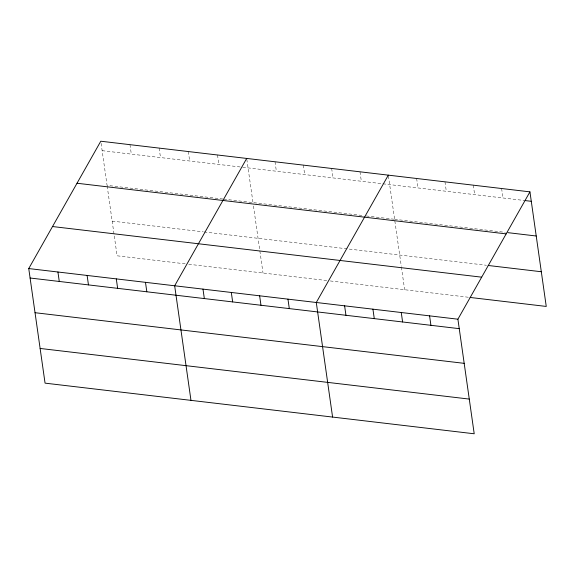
<?xml version="1.0" encoding="UTF-8"?>
<svg xmlns="http://www.w3.org/2000/svg" width="575" height="575" viewBox="0 0 575 575"><rect width="100%" height="100%" fill="white"/><g stroke="black" fill="none" stroke-linecap="round" stroke-linejoin="round"><path stroke-width="0.43" stroke-dasharray="2.88 2.16" d="M102.134 150.672L241.859 167.16M242.743 167.26L524.206 200.474M222.92 199.036L107.072 185.366L100.913 142.075M223.804 199.137L363.623 215.639M366.282 215.948L393.717 219.19M394.608 219.291L505.245 232.343M112.161 221.109L203.241 231.854M204.125 231.962L486.436 265.269M185.186 263.839L117.099 255.803L107.194 186.214M188.729 264.256L326.737 280.535M330.28 280.952L468.359 297.246M501.616 188.514L502.967 197.965M473.297 185.172L474.641 194.623M444.971 181.829L446.315 191.281M416.645 178.487L417.989 187.939M388.441 176.007L401.3 266.311M401.422 267.181L404.628 289.728M360 171.803L361.344 181.254M331.674 168.461L333.018 177.912M303.348 165.118L304.692 174.57M275.022 161.776L276.374 171.228M246.826 159.297L252.986 202.58M253.467 205.987L263.005 273.017M217.515 154.991L218.867 164.443M188.334 151.548L189.678 161M159.153 148.106L160.497 157.557M129.972 144.663L131.316 154.114"/><path stroke-width="0.86" d="M529.942 191.856L457.901 319.197L474.21 433.78L45.058 383.144L28.75 268.561L100.79 141.22L529.942 191.856L546.25 306.439L470.127 297.455M246.704 158.434L174.663 285.775L190.972 400.365M388.319 175.145L316.286 302.486L332.587 417.069M525.09 200.574L531.286 201.307M507.905 232.659L536.223 236.002M77.014 183.245L506.173 233.881M488.204 265.478L541.312 271.745M52.526 226.536L481.677 277.172M28.75 268.561L457.901 319.197M30.094 278.012L459.253 328.656M35.032 312.707L464.19 363.342M40.121 348.45L469.272 399.086M429.582 315.855L430.927 325.313M401.257 312.512L402.601 321.971M372.931 309.17L374.275 318.629M344.605 305.828L345.956 315.287M287.96 299.144L289.304 308.603M259.634 295.802L260.978 305.26M231.308 292.459L232.659 301.918M202.989 289.117L204.333 298.576M145.482 282.332L146.826 291.791M116.301 278.889L117.645 288.348M87.112 275.447L88.464 284.905M57.931 272.004L59.275 281.463"/></g></svg>
